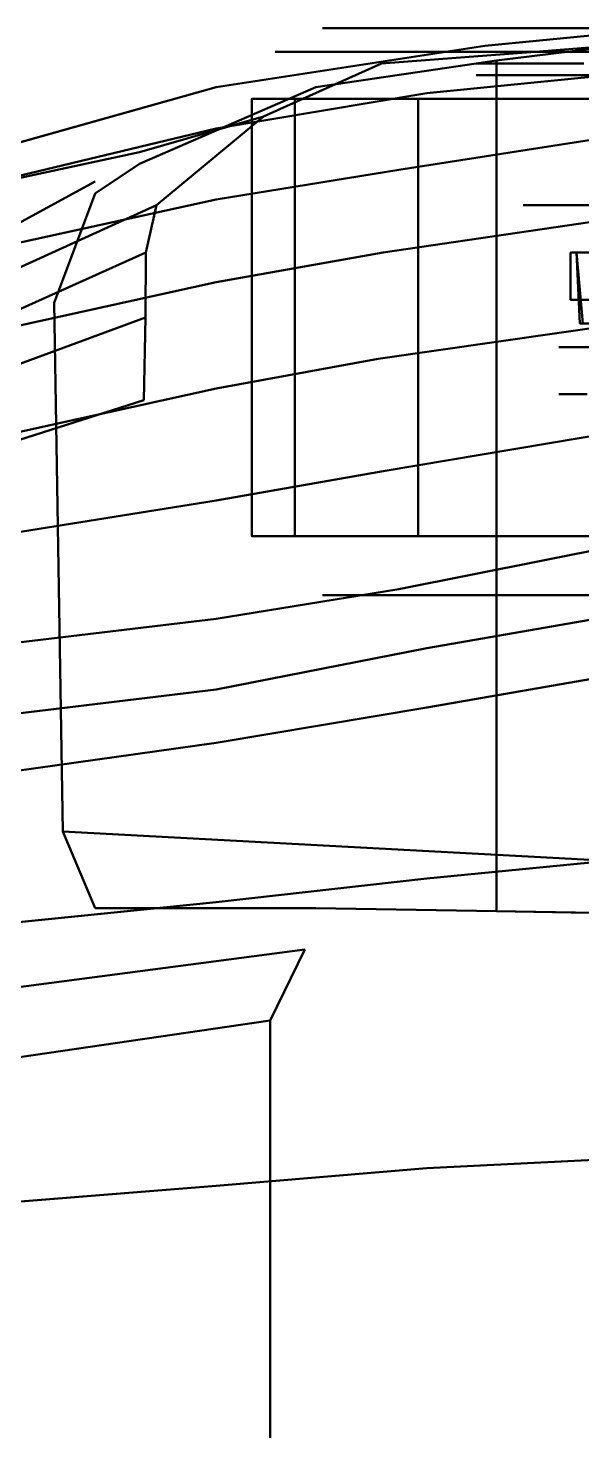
# Model space of a CAD drawing. Header units: inches. Extents: x 297.28 to 301.23, y -10.28 to -8.52.
# Drawn here: x 297.785 to 298.083, y -9.28 to -8.526 of the extents above; entities that cross this region are included whole.
import ezdxf

# ---------------------------------------------------------------- set-up
doc = ezdxf.new("R2010")
doc.units = ezdxf.units.IN
doc.header["$MEASUREMENT"] = 0
for name, color, linetype, lineweight in [('Ford-chasis', 1, 'CONTINUOUS', 50), ('Ford-Cromados', 2, 'CONTINUOUS', 50), ('Ford-gomas', 3, 'CONTINUOUS', 50), ('Ford-Llantas-3D', 4, 'CONTINUOUS', 50), ('Ford-Plastic-Negro-3D', 6, 'CONTINUOUS', 50), ('Ford-Rayos-Llantas-3D', 113, 'CONTINUOUS', 50)]:
    doc.layers.add(name, color=color, linetype=linetype, lineweight=lineweight)

msp = doc.modelspace()

# ---------------------------------------------------------------- linework, layer by layer
at = {"layer": 'Ford-chasis', "linetype": 'ByBlock'}
for points, invisible_edges in [([(298.12719, -8.52601, 0.73945), (298.03035, -8.53553, 0.73105), (297.99906, -8.56093, 0.81521), (298.12719, -8.54823, 0.82381)], 10), ([(298.12719, -8.52601, 0.73945), (298.13989, -8.53236, 0.68865), (298.05734, -8.53871, 0.6569), (298.03035, -8.53553, 0.73105)], 5), ([(298.03035, -8.53553, 0.73105), (297.88589, -8.55776, 0.71491), (297.88589, -8.57998, 0.80295), (297.99906, -8.56093, 0.81521)], 10), ([(298.05734, -8.53871, 0.6569), (298.03035, -8.53553, 0.73105), (297.88589, -8.55776, 0.71491), (297.97479, -8.54506, 0.5934)], 5), ([(297.97479, -8.54506, 0.5934), (297.88589, -8.55776, 0.71491), (297.84461, -8.59268, 0.5045), (297.91129, -8.57363, 0.5045)], 3), ([(298.12719, -8.54823, 0.82381), (297.99906, -8.56093, 0.81521), (297.98402, -8.60221, 0.85589), (298.12719, -8.57998, 0.86375)], 10), ([(297.88589, -8.55776, 0.71491), (297.88589, -8.57998, 0.80295), (297.72714, -8.61808, 0.77486), (297.72714, -8.60221, 0.69314)], 5), ([(297.72714, -8.60221, 0.69314), (297.72714, -8.61808, 0.5045), (297.84461, -8.59268, 0.5045), (297.88589, -8.55776, 0.71491)], 5), ([(297.99906, -8.56093, 0.81521), (297.88589, -8.57998, 0.80295), (297.88589, -8.61808, 0.84541), (297.98402, -8.60221, 0.85589)], 10), ([(297.82085, -8.60856, 0.38594), (297.84461, -8.59268, 0.5045), (297.91129, -8.57363, 0.5045), (297.85379, -8.62126, 0.32768)], 9), ([(297.88589, -8.57998, 0.80295), (297.72714, -8.61808, 0.77486), (297.72714, -8.65301, 0.82321), (297.88589, -8.61808, 0.84541)], 10), ([(297.98402, -8.60221, 0.85589), (298.12719, -8.57998, 0.86375), (298.12719, -8.62443, 0.88422), (297.9756, -8.64666, 0.87848)], 10), ([(297.72714, -8.61808, 0.5045), (297.72714, -8.65936, 0.3919), (297.82085, -8.60856, 0.38594), (297.84461, -8.59268, 0.5045)], 5), ([(297.88589, -8.61808, 0.84541), (297.98402, -8.60221, 0.85589), (297.9756, -8.64666, 0.87848), (297.88589, -8.66253, 0.86902)], 10), ([(297.85379, -8.62126, 0.32768), (297.72764, -8.67841, 0.34375), (297.72714, -8.65936, 0.3919), (297.82085, -8.60856, 0.38594)], 10), ([(297.72714, -8.65301, 0.82321), (297.88589, -8.61808, 0.84541), (297.88589, -8.66253, 0.86902), (297.72714, -8.69746, 0.84443)], 10), ([(297.72764, -8.70063, 0.30967), (297.84811, -8.64666, 0.29494), (297.85379, -8.62126, 0.32768), (297.72764, -8.67841, 0.34375)], 8), ([(298.12719, -8.62443, 0.88422), (297.9756, -8.64666, 0.87848), (297.97303, -8.70381, 0.88533), (298.12719, -8.68158, 0.89079)], 10), ([(297.84789, -8.68158, 0.27604), (297.72714, -8.72603, 0.29132), (297.72764, -8.70063, 0.30967), (297.84811, -8.64666, 0.29494)], 2), ([(297.9756, -8.64666, 0.87848), (297.88589, -8.66253, 0.86902), (297.88589, -8.71968, 0.87632), (297.97303, -8.70381, 0.88533)], 10), ([(297.88589, -8.66253, 0.86902), (297.72714, -8.69746, 0.84443), (297.72714, -8.75461, 0.85266), (297.88589, -8.71968, 0.87632)], 10), ([(297.72714, -8.76413, 0.28555), (297.84697, -8.72603, 0.27037), (297.84789, -8.68158, 0.27604), (297.72714, -8.72603, 0.29132)], 8), ([(298.12719, -8.73873, 0.88422), (297.9756, -8.76413, 0.87848), (297.97303, -8.70381, 0.88533), (298.12719, -8.68158, 0.89079)], 10), ([(297.9756, -8.76413, 0.87848), (297.88589, -8.78001, 0.86902), (297.88589, -8.71968, 0.87632), (297.97303, -8.70381, 0.88533)], 10), ([(297.88589, -8.78001, 0.86902), (297.72714, -8.80541, 0.84443), (297.72714, -8.75461, 0.85266), (297.88589, -8.71968, 0.87632)], 10), ([(297.98402, -8.82763, 0.85589), (298.12719, -8.79906, 0.86375), (298.12719, -8.73873, 0.88422), (297.9756, -8.76413, 0.87848)], 10), ([(297.88589, -8.84351, 0.84541), (297.98402, -8.82763, 0.85589), (297.9756, -8.76413, 0.87848), (297.88589, -8.78001, 0.86902)], 10), ([(297.72714, -8.86256, 0.82321), (297.88589, -8.84351, 0.84541), (297.88589, -8.78001, 0.86902), (297.72714, -8.80541, 0.84443)], 10), ([(298.12719, -8.83716, 0.83016), (297.99906, -8.85938, 0.82474), (297.98402, -8.82763, 0.85589), (298.12719, -8.79906, 0.86375)], 10), ([(297.99906, -8.85938, 0.82474), (297.88589, -8.88161, 0.81883), (297.88589, -8.84351, 0.84541), (297.98402, -8.82763, 0.85589)], 10), ([(298.12719, -8.83716, 0.83016), (298.12719, -8.86891, 0.84603), (297.99906, -8.89113, 0.84061), (297.99906, -8.85938, 0.82474)], 5), ([(297.88589, -8.88161, 0.81883), (297.72714, -8.90066, 0.80026), (297.72714, -8.86256, 0.82321), (297.88589, -8.84351, 0.84541)], 10), ([(297.99906, -8.89113, 0.84061), (297.99906, -8.85938, 0.82474), (297.88589, -8.88161, 0.81883), (297.88589, -8.91018, 0.8347)], 5), ([(298.12719, -8.97051, 0.86508), (298.12719, -8.86891, 0.84603), (297.99906, -8.89113, 0.84061), (297.99906, -8.98321, 0.85966)], 5), ([(297.88589, -8.88161, 0.81883), (297.88589, -8.91018, 0.8347), (297.72714, -8.93241, 0.81296), (297.72714, -8.90066, 0.80026)], 5), ([(297.99906, -8.89113, 0.84061), (297.99906, -8.98321, 0.85966), (297.88589, -8.99591, 0.85375), (297.88589, -8.91018, 0.8347)], 5), ([(297.88589, -8.99591, 0.85375), (297.88589, -8.91018, 0.8347), (297.72714, -8.93241, 0.81296), (297.72714, -9.01178, 0.83201)], 5), ([(298.12719, -9.13243, 0.87778), (298.12719, -8.97051, 0.86508), (297.99906, -8.98321, 0.85966), (297.99906, -9.13878, 0.87236)], 5), ([(297.99906, -8.98321, 0.85966), (297.99906, -9.13878, 0.87236), (297.88589, -9.14831, 0.86645), (297.88589, -8.99591, 0.85375)], 5), ([(297.88589, -9.14831, 0.86645), (297.88589, -8.99591, 0.85375), (297.72714, -9.01178, 0.83201), (297.72714, -9.16101, 0.84788)], 5), ([(297.99906, -9.13878, 0.87236), (297.99906, -9.39596, 0.88824), (297.88589, -9.39596, 0.87915), (297.88589, -9.14831, 0.86645)], 5), ([(298.12719, -9.39596, 0.89366), (298.12719, -9.13243, 0.87778), (297.99906, -9.13878, 0.87236), (297.99906, -9.39596, 0.88824)], 5), ([(297.88589, -9.39596, 0.87915), (297.88589, -9.14831, 0.86645), (297.72714, -9.16101, 0.84788), (297.72714, -9.39596, 0.85741)], 5)]:
    msp.add_3dface(points, dxfattribs=dict(at, invisible_edges=invisible_edges))
at = {"layer": 'Ford-chasis'}
msp.add_3dface([(298.12719, -9.00226, 0.73945), (298.12719, -8.53236, 0.73945), (298.03652, -8.54347, 0.70306), (298.03652, -9.00067, 0.70306)], dxfattribs=at)
for points, invisible_edges in [([(298.03652, -8.54347, 0.70306), (298.03652, -9.00067, 0.70306), (297.93943, -8.99908, 0.63964), (297.93943, -8.55776, 0.63964)], 4), ([(297.93943, -8.99908, 0.63964), (297.93943, -8.55776, 0.63964), (297.84461, -8.59903, 0.5045), (297.84461, -8.99908, 0.5045)], 5), ([(297.84461, -8.59903, 0.5045), (297.84461, -8.99908, 0.5045), (297.82085, -8.99908, 0.38594), (297.82085, -8.61491, 0.38594)], 5), ([(297.79866, -8.67365, 0.3002), (297.82085, -8.61491, 0.38594), (297.82085, -8.99908, 0.38594), (297.80334, -8.95781, 0.3048)], 2), ([(298.62884, -9.00226, 0.35845), (298.62884, -9.00226, 0.24415), (297.80334, -8.95781, 0.3048), (297.82085, -8.99908, 0.38594)], 8), ([(297.84461, -8.99908, 0.5045), (298.59709, -9.00226, 0.5045), (298.62884, -9.00226, 0.35845), (297.82085, -8.99908, 0.38594)], 5), ([(298.54629, -9.00226, 0.5934), (297.93943, -8.99908, 0.63964), (297.84461, -8.99908, 0.5045), (298.59709, -9.00226, 0.5045)], 5), ([(298.03652, -9.00067, 0.70306), (298.4322, -9.00226, 0.70135), (298.54629, -9.00226, 0.5934), (297.93943, -8.99908, 0.63964)], 5), ([(298.33674, -9.00226, 0.73945), (298.12719, -9.00226, 0.73945), (298.03652, -9.00067, 0.70306), (298.4322, -9.00226, 0.70135)], 4)]:
    msp.add_3dface(points, dxfattribs=dict(at, invisible_edges=invisible_edges))
at = {"layer": 'Ford-Cromados'}
for points in [[(297.93351, -9.02131, 0.3048), (297.91483, -9.05941, 0.2401), (297.5029, -9.11973, 0.27211), (297.47421, -9.08163, 0.32648)], [(297.91483, -9.05941, 0.2401), (297.91483, -9.73251, 0.2401), (297.5029, -9.66583, 0.27211), (297.5029, -9.11973, 0.27211)]]:
    msp.add_3dface(points, dxfattribs=at)
at = {"layer": 'Ford-gomas', "invisible_edges": 5}
for points in [[(297.94304, -8.52601, 0.3429), (297.91764, -8.53871, 0.3429), (297.93993, -8.53871, 0.46218), (297.96362, -8.52601, 0.45301)], [(297.96362, -8.52601, 0.23279), (297.93993, -8.53871, 0.22362), (297.91764, -8.53871, 0.3429), (297.94304, -8.52601, 0.3429)], [(297.96362, -8.52601, 0.45301), (297.93993, -8.53871, 0.46218), (298.00382, -8.53871, 0.56535), (298.02259, -8.52601, 0.54824)], [(298.02259, -8.52601, 0.13756), (298.00382, -8.53871, 0.12045), (297.93993, -8.53871, 0.22362), (297.96362, -8.52601, 0.23279)], [(297.99915, -8.52601, 0.24656), (297.96362, -8.52601, 0.23279), (297.94304, -8.52601, 0.3429), (297.98114, -8.52601, 0.3429)], [(297.98114, -8.52601, 0.3429), (297.94304, -8.52601, 0.3429), (297.96362, -8.52601, 0.45301), (297.99915, -8.52601, 0.43924)], [(297.99915, -8.52601, 0.43924), (297.96362, -8.52601, 0.45301), (298.02259, -8.52601, 0.54824), (298.05074, -8.52601, 0.52257)], [(298.05074, -8.52601, 0.16323), (298.02259, -8.52601, 0.13756), (297.96362, -8.52601, 0.23279), (297.99915, -8.52601, 0.24656)], [(298.02875, -8.53871, 0.25803), (297.99915, -8.52601, 0.24656), (297.98114, -8.52601, 0.3429), (298.01289, -8.53871, 0.3429)], [(298.01289, -8.53871, 0.3429), (297.98114, -8.52601, 0.3429), (297.99915, -8.52601, 0.43924), (298.02875, -8.53871, 0.42777)], [(298.02875, -8.53871, 0.42777), (297.99915, -8.52601, 0.43924), (298.05074, -8.52601, 0.52257), (298.07421, -8.53871, 0.50119)], [(298.07421, -8.53871, 0.18462), (298.05074, -8.52601, 0.16323), (297.99915, -8.52601, 0.24656), (298.02875, -8.53871, 0.25803)], [(298.11197, -8.52601, 0.07005), (298.10065, -8.53871, 0.04732), (298.00382, -8.53871, 0.12045), (298.02259, -8.52601, 0.13756)], [(298.02259, -8.52601, 0.54824), (298.00382, -8.53871, 0.56535), (298.10065, -8.53871, 0.63848), (298.11197, -8.52601, 0.61575)], [(298.12896, -8.52601, 0.10416), (298.11197, -8.52601, 0.07005), (298.02259, -8.52601, 0.13756), (298.05074, -8.52601, 0.16323)], [(298.05074, -8.52601, 0.52257), (298.02259, -8.52601, 0.54824), (298.11197, -8.52601, 0.61575), (298.12896, -8.52601, 0.58164)], [(298.07421, -8.53871, 0.50119), (298.05074, -8.52601, 0.52257), (298.12896, -8.52601, 0.58164), (298.14311, -8.53871, 0.55322)], [(298.14311, -8.53871, 0.13258), (298.12896, -8.52601, 0.10416), (298.05074, -8.52601, 0.16323), (298.07421, -8.53871, 0.18462)], [(297.91764, -8.53871, 0.3429), (297.90494, -8.56411, 0.3429), (297.92809, -8.56411, 0.46677), (297.93993, -8.53871, 0.46218)], [(297.93993, -8.53871, 0.22362), (297.92809, -8.56411, 0.21903), (297.90494, -8.56411, 0.3429), (297.91764, -8.53871, 0.3429)], [(297.93993, -8.53871, 0.46218), (297.92809, -8.56411, 0.46677), (297.99443, -8.56411, 0.57391), (298.00382, -8.53871, 0.56535)], [(298.00382, -8.53871, 0.12045), (297.99443, -8.56411, 0.11189), (297.92809, -8.56411, 0.21903), (297.93993, -8.53871, 0.22362)], [(298.10065, -8.53871, 0.04732), (298.09499, -8.56411, 0.03595), (297.99443, -8.56411, 0.11189), (298.00382, -8.53871, 0.12045)], [(298.00382, -8.53871, 0.56535), (297.99443, -8.56411, 0.57391), (298.09499, -8.56411, 0.64985), (298.10065, -8.53871, 0.63848)], [(298.04059, -8.55141, 0.26261), (298.02875, -8.53871, 0.25803), (298.01289, -8.53871, 0.3429), (298.02559, -8.55141, 0.3429)], [(298.02559, -8.55141, 0.3429), (298.01289, -8.53871, 0.3429), (298.02875, -8.53871, 0.42777), (298.04059, -8.55141, 0.42319)], [(298.04059, -8.55141, 0.42319), (298.02875, -8.53871, 0.42777), (298.07421, -8.53871, 0.50119), (298.08359, -8.55141, 0.49263)], [(298.08359, -8.55141, 0.19317), (298.07421, -8.53871, 0.18462), (298.02875, -8.53871, 0.25803), (298.04059, -8.55141, 0.26261)], [(298.08359, -8.55141, 0.49263), (298.07421, -8.53871, 0.50119), (298.14311, -8.53871, 0.55322), (298.14877, -8.55141, 0.54185)], [(298.14877, -8.55141, 0.14395), (298.14311, -8.53871, 0.13258), (298.07421, -8.53871, 0.18462), (298.08359, -8.55141, 0.19317)], [(297.90494, -8.79906, 0.3429), (297.94304, -8.83081, 0.3429), (297.96362, -8.83081, 0.45301), (297.92809, -8.79906, 0.46677)], [(297.92809, -8.79906, 0.21903), (297.96362, -8.83081, 0.23279), (297.94304, -8.83081, 0.3429), (297.90494, -8.79906, 0.3429)], [(297.92809, -8.79906, 0.46677), (297.96362, -8.83081, 0.45301), (298.02259, -8.83081, 0.54824), (297.99443, -8.79906, 0.57391)], [(297.99443, -8.79906, 0.11189), (298.02259, -8.83081, 0.13756), (297.96362, -8.83081, 0.23279), (297.92809, -8.79906, 0.21903)], [(298.09499, -8.79906, 0.03595), (298.11197, -8.83081, 0.07005), (298.02259, -8.83081, 0.13756), (297.99443, -8.79906, 0.11189)], [(297.99443, -8.79906, 0.57391), (298.02259, -8.83081, 0.54824), (298.11197, -8.83081, 0.61575), (298.09499, -8.79906, 0.64985)], [(297.96362, -8.83081, 0.23279), (298.02283, -8.83081, 0.25573), (298.00654, -8.83081, 0.3429), (297.94304, -8.83081, 0.3429)], [(297.94304, -8.83081, 0.3429), (298.00654, -8.83081, 0.3429), (298.02283, -8.83081, 0.43007), (297.96362, -8.83081, 0.45301)], [(297.96362, -8.83081, 0.45301), (298.02283, -8.83081, 0.43007), (298.06951, -8.83081, 0.50546), (298.02259, -8.83081, 0.54824)], [(298.02259, -8.83081, 0.13756), (298.06951, -8.83081, 0.18034), (298.02283, -8.83081, 0.25573), (297.96362, -8.83081, 0.23279)], [(298.11197, -8.83081, 0.07005), (298.14028, -8.83081, 0.1269), (298.06951, -8.83081, 0.18034), (298.02259, -8.83081, 0.13756)], [(298.02259, -8.83081, 0.54824), (298.06951, -8.83081, 0.50546), (298.14028, -8.83081, 0.5589), (298.11197, -8.83081, 0.61575)]]:
    msp.add_3dface(points, dxfattribs=at)
at = {"layer": 'Ford-gomas'}
for points in [[(297.90494, -8.56411, 0.3429), (297.90494, -8.79906, 0.3429), (297.92809, -8.79906, 0.46677), (297.92809, -8.56411, 0.46677)], [(297.92809, -8.56411, 0.21903), (297.92809, -8.79906, 0.21903), (297.90494, -8.79906, 0.3429), (297.90494, -8.56411, 0.3429)], [(297.92809, -8.56411, 0.46677), (297.92809, -8.79906, 0.46677), (297.99443, -8.79906, 0.57391), (297.99443, -8.56411, 0.57391)], [(297.99443, -8.56411, 0.11189), (297.99443, -8.79906, 0.11189), (297.92809, -8.79906, 0.21903), (297.92809, -8.56411, 0.21903)], [(298.09499, -8.56411, 0.03595), (298.09499, -8.79906, 0.03595), (297.99443, -8.79906, 0.11189), (297.99443, -8.56411, 0.11189)], [(297.99443, -8.56411, 0.57391), (297.99443, -8.79906, 0.57391), (298.09499, -8.79906, 0.64985), (298.09499, -8.56411, 0.64985)]]:
    msp.add_3dface(points, dxfattribs=at)
at = {"layer": 'Ford-Llantas-3D', "invisible_edges": 5}
for points in [[(298.04059, -8.54506, 0.26261), (298.05836, -8.55141, 0.2695), (298.04464, -8.55141, 0.3429), (298.02559, -8.54506, 0.3429)], [(298.02559, -8.54506, 0.3429), (298.04464, -8.55141, 0.3429), (298.05836, -8.55141, 0.4163), (298.04059, -8.54506, 0.42319)], [(298.04059, -8.54506, 0.42319), (298.05836, -8.55141, 0.4163), (298.09767, -8.55141, 0.4798), (298.08359, -8.54506, 0.49263)], [(298.08359, -8.54506, 0.19317), (298.09767, -8.55141, 0.20601), (298.05836, -8.55141, 0.2695), (298.04059, -8.54506, 0.26261)], [(298.04464, -8.55141, 0.3429), (298.05099, -8.62126, 0.3429), (298.06428, -8.62126, 0.41401), (298.05836, -8.55141, 0.4163)], [(298.05836, -8.55141, 0.2695), (298.06428, -8.62126, 0.27179), (298.05099, -8.62126, 0.3429), (298.04464, -8.55141, 0.3429)], [(298.05836, -8.55141, 0.4163), (298.06428, -8.62126, 0.41401), (298.10236, -8.62126, 0.47552), (298.09767, -8.55141, 0.4798)], [(298.09767, -8.55141, 0.20601), (298.10236, -8.62126, 0.21028), (298.06428, -8.62126, 0.27179), (298.05836, -8.55141, 0.2695)], [(298.05099, -8.62126, 0.3429), (298.07004, -8.62126, 0.3429), (298.08204, -8.62126, 0.40713), (298.06428, -8.62126, 0.41401)], [(298.06428, -8.62126, 0.27179), (298.08204, -8.62126, 0.27867), (298.07004, -8.62126, 0.3429), (298.05099, -8.62126, 0.3429)], [(298.06428, -8.62126, 0.41401), (298.08204, -8.62126, 0.40713), (298.11644, -8.62126, 0.46268), (298.10236, -8.62126, 0.47552)], [(298.10236, -8.62126, 0.21028), (298.11644, -8.62126, 0.22312), (298.08204, -8.62126, 0.27867), (298.06428, -8.62126, 0.27179)], [(298.07004, -8.62126, 0.3429), (298.07004, -8.69746, 0.3429), (298.08204, -8.69746, 0.40713), (298.08204, -8.62126, 0.40713)], [(298.08204, -8.62126, 0.27867), (298.08204, -8.69746, 0.27867), (298.07004, -8.69746, 0.3429), (298.07004, -8.62126, 0.3429)], [(298.08204, -8.62126, 0.40713), (298.08204, -8.69746, 0.40713), (298.11644, -8.69746, 0.46268), (298.11644, -8.62126, 0.46268)], [(298.11644, -8.62126, 0.22312), (298.11644, -8.69746, 0.22312), (298.08204, -8.69746, 0.27867), (298.08204, -8.62126, 0.27867)]]:
    msp.add_3dface(points, dxfattribs=at)
at = {"layer": 'Ford-Llantas-3D'}
for points in [[(298.07956, -8.64666, 0.381), (298.08147, -8.68476, 0.39129), (298.17391, -8.68476, 0.36725), (298.17164, -8.64666, 0.35878)], [(298.17391, -8.68476, 0.31855), (298.08306, -8.68476, 0.29176), (298.07956, -8.64666, 0.30163), (298.17164, -8.64666, 0.32703)]]:
    msp.add_3dface(points, dxfattribs=at)
at = {"layer": 'Ford-Plastic-Negro-3D', "invisible_edges": 5}
for points in [[(298.07004, -8.72286, 0.3429), (298.24784, -8.72286, 0.3429), (298.24784, -8.72286, 0.3429), (298.08541, -8.72286, 0.41522)], [(298.08541, -8.72286, 0.27058), (298.24784, -8.72286, 0.3429), (298.24784, -8.72286, 0.3429), (298.07004, -8.72286, 0.3429)]]:
    msp.add_3dface(points, dxfattribs=at)
at = {"layer": 'Ford-Rayos-Llantas-3D'}
for points, invisible_edges in [([(298.07956, -8.64666, 0.381), (298.07639, -8.64666, 0.36195), (298.13036, -8.64666, 0.34925), (298.17164, -8.64666, 0.35878)], 4), ([(298.17164, -8.64666, 0.32703), (298.13036, -8.64666, 0.33338), (298.07639, -8.64666, 0.32068), (298.07956, -8.64666, 0.30163)], 1), ([(298.17391, -8.68476, 0.36725), (298.14134, -8.68476, 0.39339), (298.08824, -8.68476, 0.40938), (298.08147, -8.68476, 0.39129)], 1)]:
    msp.add_3dface(points, dxfattribs=dict(at, invisible_edges=invisible_edges))
for points in [[(298.07639, -8.64666, 0.36195), (298.07639, -8.67206, 0.36195), (298.13036, -8.67206, 0.34925), (298.13036, -8.64666, 0.34925)], [(298.13036, -8.64666, 0.33338), (298.13036, -8.67206, 0.33338), (298.07639, -8.67206, 0.32068), (298.07639, -8.64666, 0.32068)]]:
    msp.add_3dface(points, dxfattribs=at)

doc.saveas('drawing.dxf')
